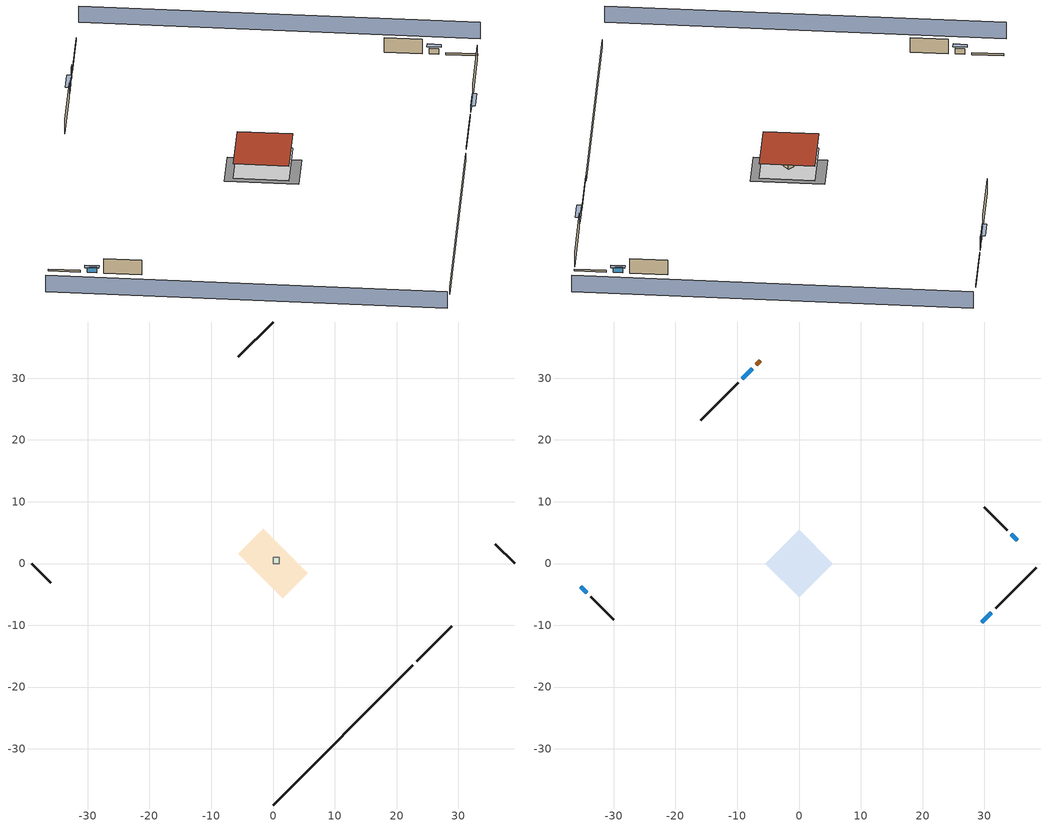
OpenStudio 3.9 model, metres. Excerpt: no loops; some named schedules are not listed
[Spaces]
crawlspace - vented 1
 floor foundation (Slab1 construction): -5.66,1.62 -1.62,5.66 5.66,-1.62 1.62,-5.66 z-0.91
 wall outside (RimJoist1 construction): 23.31,-15.79 28.91,-10.19 z0.3:0.61
 wall outside (RimJoist2 construction): -39.1,0 -35.97,-3.13 z0.3:0.61
 wall outside (RimJoist3 construction): 0,39.1 -5.6,33.49 z0.3:0.61
 wall outside (RimJoist4 construction): 39.1,0 35.97,3.13 z0.3:0.61
 wall foundation (FoundationWall1 construction): 0,-39.1 22.65,-16.45 z-0.91:0.3
central ac and furnace airloop ret air space
 floor adiabatic (AdiabaticConst): 0,0 0,1 1,1 1,0 z0
 wall adiabatic (AdiabaticConst): 0,1 0,0 1,0 1,1 0,1 z0:1
 ceiling adiabatic (AdiabaticConst): 1,0 1,1 0,1 0,0 z1
conditioned space 1
 floor to crawlspace - vented 1 (Floor1 construction): -5.43,0 0,5.43 5.43,0 0,-5.43 z0.3
 wall outside (Wall1 construction): 31.81,-7.28 38.44,-0.66 z0.3:2.74
 wall outside (Wall2 construction): -33.69,-5.41 -30.01,-9.09 z0.3:2.74
 wall outside (Wall3 construction): -9.81,29.29 -15.9,23.2 z0.3:2.74
 wall outside (Wall4 construction): 33.69,5.41 30.01,9.09 z0.3:2.74
 wall outside (AdiabaticWallConstruction): 29.57,-9.53 31.16,-7.94 / -7.56,31.53 -9.15,29.95 z0.3:1.31; -35.32,-3.78 -34.34,-4.75 / 35.32,3.78 34.34,4.75 z0.3:1.22
 wall outside (AdiabaticWallConstruction 1): -6.26,32.84 -6.91,32.19 z0.3:2.34
 window (WindowConstruction): 29.57,-9.53 31.16,-7.94 z0.3:1.31
 window (WindowConstruction 1): -35.32,-3.78 -34.35,-4.75 z0.3:1.22
 window (WindowConstruction 2): -7.56,31.53 -9.15,29.95 z0.3:1.31
 window (WindowConstruction 3): 35.32,3.78 34.35,4.75 z0.3:1.22
 door (Door): -6.26,32.84 -6.91,32.19 z0.3:2.34
 roof outside (Roof1 construction): 0,5.43 -5.43,0 0,-5.43 5.43,0 z2.74
shading: 42.33,3.23 3.23,42.33 / -42.33,-3.23 -3.23,-42.33 z0:2.74; 31.37,-7.73 29.35,-9.74 29.78,-10.17 31.8,-8.16 z1.62; -34.13,-4.97 -35.53,-3.57 -35.96,-4 -34.56,-5.4 z1.52; -9.37,29.73 -7.35,31.75 -7.78,32.18 -9.8,30.16 z1.62; 34.13,4.97 35.53,3.57 35.96,4 34.56,5.4 z1.52
[Site]
Portland Intl Arpt_OR: Latitude {deg}=45.59; Longitude {deg}=-122.6; Time Zone {hr}=-8; Elevation {m}=33; Terrain=Suburbs; Keep Site Location Information=Yes
[Site:GroundTemperature:Shallow]
10.2558, 8.96328, 8.85977, 9.47314, 11.9355, 14.3863, 16.5111, 17.8571, 17.9714, 16.8767, 14.8061, 12.4304
[Site:WaterMainsTemperature]
Calculation Method=Schedule; Temperature Schedule=mains temperature schedule
[Building]
Building 1
[Material] Roughness=Rough
Name | Thickness {m} | Conductivity {W/m-K} | Density {kg/m3} | Specific Heat {J/kg-K} | Thermal Absorptance | Solar Absorptance | Visible Absorptance
asphalt or fiberglass shingles | 0.00635 | 0.162714 | 1121.4 | 1465.45 | 0.9 | 0.85 | 0.85
roof rigid ins | 0.051816 | 0.029427 | 32.04 | 1214.23 | 0.9 | 0.7 | 0.7
osb sheathing 0.75 in. | 0.01905 | 0.115458 | 512.64 | 1214.23 | 0.9 | 0.7 | 0.7
roof stud and cavity | 0.2032 | 0.667294 | 78.34581 | 1123.46 | 0.9 | 0.7 | 0.7
gypsum board | 0.0127 | 0.160291 | 801 | 837.4 | 0.9 | 0.6 | 0.6
wood siding | 0.0254 | 0.102417 | 544.68 | 1172.36 | 0.9 | 0.85 | 0.85
osb sheathing 0.5 in. | 0.0127 | 0.115458 | 512.64 | 1214.23 | 0.9 | 0.7 | 0.7
wall stud and cavity | 0.1397 | 0.550994 | 139.0536 | 1170.24 | 0.9 | 0.7 | 0.7
rim joist stud and cavity | 0.0508 | 0.178688 | 50.32683 | 1063.81 | 0.9 | 0.6 | 0.6
floor stud and cavity | 0.1397 | 0.923637 | 92.3553 | 1139.71 | 0.9 | 0.7 | 0.7
floor covering | 0.0127 | 0.0433444 | 54.468 | 1339.84 | 0.9 | 0.6 | 0.6
concrete 8.0 in. | 0.2032 | 1.803125 | 2242.8 | 837.4 | 0.9 | 0.7 | 0.7
soil 0.5 in. | 0.0127 | 1.3848 | 1842.3 | 418.7 | 0.9 | 0.7 | 0.7
wood siding 1; wood siding 2 | 0.0254 | 0.102417 | 544.68 | 1172.36
wall rigid ins | 0.512978 | 0.029427 | 32.04 | 1214.23 | 0.9 | 0.7 | 0.7
wall stud and cavity 1 | 0.0889 | 0.380278 | 52.3479 | 1209.89 | 0.9 | 0.7 | 0.7
door material | 0.04445 | 0.0612267 | 512.64 | 1214.23 | 0.9 | 0.7 | 0.7
wall stud and cavity 2 | 0.0889 | 0.391764 | 83.0341 | 1211.67 | 0.9 | 0.7 | 0.7
furniture material conditioned space 1 | 0.1524 | 0.115458 | 640.8 | 1214.23 | 0.9 | 0.6 | 0.6
[Construction]
Roof1 construction: asphalt or fiberglass shingles, roof rigid ins, osb sheathing 0.75 in., roof stud and cavity, gypsum board
Wall1 construction; Wall2 construction; Wall3 construction; Wall4 construction: wood siding, osb sheathing 0.5 in., wall stud and cavity, gypsum board
RimJoist1 construction; RimJoist2 construction; RimJoist3 construction; RimJoist4 construction: wood siding, rim joist stud and cavity
Floor1 construction: floor stud and cavity, osb sheathing 0.75 in., floor covering
FoundationWall1 construction: concrete 8.0 in.
Slab1 construction: soil 0.5 in.
WindowConstruction; WindowConstruction 1; WindowConstruction 2; WindowConstruction 3: WindowMaterial
AdiabaticWallConstruction: wood siding 1, wall rigid ins, wall stud and cavity 1, gypsum board
Door: door material
AdiabaticWallConstruction 1: wood siding 2, wall rigid ins, wall stud and cavity 1, gypsum board
PartitionWallConstruction: gypsum board, wall stud and cavity 2, gypsum board
furniture construction conditioned space 1: furniture material conditioned space 1
AdiabaticConst: Adiabatic
[WindowMaterial:SimpleGlazingSystem]
WindowMaterial: U-Factor {W/m2-K}=2.78222; Solar Heat Gain Coefficient=0.56
[Material:NoMass]
Adiabatic: Roughness=Rough; Thermal Resistance {m2-K/W}=176.1
[ThermalZone] Multiplier=1; Use Ideal Air Loads=No
Name | Volume {m3} | Thermostat
conditioned space | 143.623 | conditioned space temperature setpoint
crawlspace - vented | 71.8115
central ac and furnace airloop ret air zone | 1
[Sizing:Zone] Zone Cooling Design Supply Air Temperature Input Method=SupplyAirTemperature; Zone Cooling Design Supply Air Temperature {C}=14; Zone Cooling Design Supply Air Temperature Difference {deltaC}=11.11; Zone Heating Design Supply Air Temperature Input Method=SupplyAirTemperature; Zone Heating Design Supply Air Temperature {C}=40; Zone Heating Design Supply Air Temperature Difference {deltaC}=11.11; Zone Cooling Design Supply Air Humidity Ratio {kg-H2O/kg-air}=0.0085; Zone Heating Design Supply Air Humidity Ratio {kg-H2O/kg-air}=0.008; Cooling Design Air Flow Method=DesignDay; Heating Design Air Flow Method=DesignDay; Account for Dedicated Outdoor Air System=No; Dedicated Outdoor Air System Control Strategy=NeutralSupplyAir; Dedicated Outdoor Air Low Setpoint Temperature for Design {C}=autosize; Dedicated Outdoor Air High Setpoint Temperature for Design {C}=autosize; Zone Load Sizing Method=Sensible Load Only No Latent Load; Zone Latent Cooling Design Supply Air Humidity Ratio Input Method=HumidityRatioDifference; Zone Cooling Design Supply Air Humidity Ratio Difference {kgWater/kgDryAir}=0.005; Zone Latent Heating Design Supply Air Humidity Ratio Input Method=HumidityRatioDifference; Zone Humidification Design Supply Air Humidity Ratio Difference {kgWater/kgDryAir}=0.005; Sizing Option=Coincident
crawlspace - vented; central ac and furnace airloop ret air zone
[Space]
Name | Thermal Zone | Volume {m3}
conditioned space 1 | conditioned space | 143.623
crawlspace - vented 1 | crawlspace - vented | 71.8115
central ac and furnace airloop ret air space | central ac and furnace airloop ret air zone
[ThermostatSetpoint:DualSetpoint]
conditioned space temperature setpoint: Heating Setpoint Temperature Schedule=heating setpoint; Cooling Setpoint Temperature Schedule=cooling setpoint; Temperature Difference Between Cutout And Setpoint {deltaC}=0
[Foundation:Kiva]
Foundation Kiva 1: Initial Indoor Air Temperature {C}=7.69436; Wall Height Above Grade {m}=0.3048; Wall Depth Below Slab {m}=0.2032
[Foundation:Kiva:Settings]
Soil Conductivity {W/m-K}=1.3848; Soil Density {kg/m3}=1842.3; Soil Specific Heat {J/kg-K}=418.7; Ground Solar Absorptivity=0.9; Ground Thermal Absorptivity=0.9; Ground Surface Roughness {m}=0.03; Far-Field Width {m}=40; Deep-Ground Boundary Condition=ZeroFlux; Deep-Ground Depth {m}=40; Minimum Cell Dimension {m}=0.2; Maximum Cell Growth Coefficient=3; Simulation Timestep=Timestep
[SurfaceProperty:ExposedFoundationPerimeter]
Slab1: Exposed Perimeter Calculation Method=TotalExposedPerimeter; Total Exposed Perimeter {m}=32.03448
[SurfaceProperty:IncidentSolarMultiplier] Incident Solar Multiplier=1; Incident Solar Multiplier Schedule=trans schedule winter=0.85 summer=0.7
Window1; Window2; Window3; Window4
[InternalMass:Definition] Design Level Calculation Method=SurfaceArea
Name | Construction | Surface Area {m2}
partition wall mass | PartitionWallConstruction | 58.90053
furniture mass conditioned space 1 | furniture construction conditioned space 1 | 23.56021
[InternalMass] Space or SpaceType=conditioned space 1; Multiplier=1
Name | Internal Mass Definition
partition wall mass | partition wall mass
furniture mass conditioned space 1 | furniture mass conditioned space 1
[Fan:SystemModel]
central ac and furnace supply fan: Availability Schedule=Always On Discrete; Design Maximum Air Flow Rate {m3/s}=0.317621; Speed Control Method=Discrete; Electric Power Minimum Flow Rate Fraction=0.2; Design Pressure Rise {Pa}=500; Motor Efficiency=1; Motor In Air Stream Fraction=1; Design Electric Power Consumption {W}=autosize; Design Power Sizing Method=PowerPerFlow; Electric Power Per Unit Flow Rate {W/(m3/s)}=794.58; Electric Power Per Unit Flow Rate Per Unit Pressure {W-s/m3-Pa}=1.66667; Fan Total Efficiency=0.7; Motor Loss Radiative Fraction=0; Speed Flow Fraction 1=0.70579; Speed Electric Power Fraction 1=0.35159; Speed Flow Fraction 2=1; Speed Electric Power Fraction 2=1
[EnergyManagementSystem:Sensor]
Name | Output Variable or Output Meter Index Key | Output Variable or Output Meter
central_ac_and_furnace_supply_fan_s; central_ac_and_furnace_supply_fan_s_1 | central ac and furnace supply fan | Fan Electricity Energy
water_heater_T_set | water heater setpoint | Schedule Value
out_pb_s |  | Site Outdoor Air Barometric Pressure
out_wt_s |  | Site Outdoor Air Humidity Ratio
site_vw_s |  | Site Wind Speed
cool_season | cooling season schedule | Schedule Value
central_ac_and_furnace_airloop_Fan_RTF_s | central ac and furnace supply fan | Fan Runtime Fraction Speed 1
central_ac_and_furnace_airloop_Fan_RTF_s_1 | central ac and furnace supply fan | Fan Runtime Fraction Speed 2
central_ac_and_furnace_airloop_AH_MFR_s | Node 5 | System Node Mass Flow Rate
central_ac_and_furnace_airloop_AH_VFR_s | Node 5 | System Node Current Density Volume Flow Rate
central_ac_and_furnace_airloop_AH_Tout_s | Node 5 | System Node Temperature
central_ac_and_furnace_airloop_AH_Wout_s | Node 5 | System Node Humidity Ratio
central_ac_and_furnace_airloop_RA_T_s | Node 8 | System Node Temperature
central_ac_and_furnace_airloop_Ra_W_s | Node 8 | System Node Humidity Ratio
central_ac_and_furnace_airloop_0_DZ_T_s | crawlspace - vented | Zone Air Temperature
central_ac_and_furnace_airloop_0_DZ_W_s | crawlspace - vented | Zone Mean Air Humidity Ratio
natural_vent_s | natural vent schedule | Schedule Value
htg_sp_s | heating setpoint | Schedule Value
clg_sp_s | cooling setpoint | Schedule Value
htg_load_cond |  | Heating:EnergyTransfer:Zone:CONDITIONED SPACE
clg_load_cond |  | Cooling:EnergyTransfer:Zone:CONDITIONED SPACE
htg_load_duct |  | Heating:EnergyTransfer:Zone:CENTRAL AC AND FURNACE AIRLOOP RET AIR ZONE
clg_load_duct |  | Cooling:EnergyTransfer:Zone:CENTRAL AC AND FURNACE AIRLOOP RET AIR ZONE
s_conv | Floor1 | Surface Inside Face Convection Heat Gain Energy
s_ig | Floor1 | Surface Inside Face Internal Gains Radiation Heat Gain Energy
s_sol | Floor1 | Surface Inside Face Solar Radiation Heat Gain Energy
s_lgt | Floor1 | Surface Inside Face Lights Radiation Heat Gain Energy
s_surf | Floor1 | Surface Inside Face Net Surface Thermal Radiation Heat Gain Energy
s_conv_1 | Roof1 | Surface Inside Face Convection Heat Gain Energy
s_ig_1 | Roof1 | Surface Inside Face Internal Gains Radiation Heat Gain Energy
s_sol_1 | Roof1 | Surface Inside Face Solar Radiation Heat Gain Energy
s_lgt_1 | Roof1 | Surface Inside Face Lights Radiation Heat Gain Energy
s_surf_1 | Roof1 | Surface Inside Face Net Surface Thermal Radiation Heat Gain Energy
ss_sol | Door1 | Surface Inside Face Solar Radiation Heat Gain Energy
ss_lgt | Door1 | Surface Inside Face Lights Radiation Heat Gain Energy
ss_conv | Door1 | Surface Inside Face Convection Heat Gain Energy
ss_ig | Door1 | Surface Inside Face Internal Gains Radiation Heat Gain Energy
ss_surf | Door1 | Surface Inside Face Net Surface Thermal Radiation Heat Gain Energy
ss_conv_1 | Window1 | Surface Inside Face Convection Heat Gain Energy
ss_ig_1 | Window1 | Surface Inside Face Internal Gains Radiation Heat Gain Energy
ss_surf_1 | Window1 | Surface Inside Face Net Surface Thermal Radiation Heat Gain Energy
ss_trans_in | Window1 | Surface Window Transmitted Solar Radiation Rate
ss_back_out | Window1 | Surface Window Shortwave from Zone Back Out Window Heat Transfer Rate
ss_trans_out | Window1 | Surface Inside Face Initial Transmitted Diffuse Transmitted Out Window Solar Radiation Rate
ss_conv_2 | Window2 | Surface Inside Face Convection Heat Gain Energy
ss_ig_2 | Window2 | Surface Inside Face Internal Gains Radiation Heat Gain Energy
ss_surf_2 | Window2 | Surface Inside Face Net Surface Thermal Radiation Heat Gain Energy
ss_trans_in_1 | Window2 | Surface Window Transmitted Solar Radiation Rate
ss_back_out_1 | Window2 | Surface Window Shortwave from Zone Back Out Window Heat Transfer Rate
ss_trans_out_1 | Window2 | Surface Inside Face Initial Transmitted Diffuse Transmitted Out Window Solar Radiation Rate
ss_conv_3 | Window3 | Surface Inside Face Convection Heat Gain Energy
ss_ig_3 | Window3 | Surface Inside Face Internal Gains Radiation Heat Gain Energy
ss_surf_3 | Window3 | Surface Inside Face Net Surface Thermal Radiation Heat Gain Energy
ss_trans_in_2 | Window3 | Surface Window Transmitted Solar Radiation Rate
ss_back_out_2 | Window3 | Surface Window Shortwave from Zone Back Out Window Heat Transfer Rate
ss_trans_out_2 | Window3 | Surface Inside Face Initial Transmitted Diffuse Transmitted Out Window Solar Radiation Rate
ss_conv_4 | Window4 | Surface Inside Face Convection Heat Gain Energy
ss_ig_4 | Window4 | Surface Inside Face Internal Gains Radiation Heat Gain Energy
ss_surf_4 | Window4 | Surface Inside Face Net Surface Thermal Radiation Heat Gain Energy
ss_trans_in_3 | Window4 | Surface Window Transmitted Solar Radiation Rate
ss_back_out_3 | Window4 | Surface Window Shortwave from Zone Back Out Window Heat Transfer Rate
ss_trans_out_3 | Window4 | Surface Inside Face Initial Transmitted Diffuse Transmitted Out Window Solar Radiation Rate
s_conv_2 | Wall1 | Surface Inside Face Convection Heat Gain Energy
s_ig_2 | Wall1 | Surface Inside Face Internal Gains Radiation Heat Gain Energy
s_sol_2 | Wall1 | Surface Inside Face Solar Radiation Heat Gain Energy
s_lgt_2 | Wall1 | Surface Inside Face Lights Radiation Heat Gain Energy
s_surf_2 | Wall1 | Surface Inside Face Net Surface Thermal Radiation Heat Gain Energy
s_conv_3 | Wall2 | Surface Inside Face Convection Heat Gain Energy
s_ig_3 | Wall2 | Surface Inside Face Internal Gains Radiation Heat Gain Energy
s_sol_3 | Wall2 | Surface Inside Face Solar Radiation Heat Gain Energy
s_lgt_3 | Wall2 | Surface Inside Face Lights Radiation Heat Gain Energy
s_surf_3 | Wall2 | Surface Inside Face Net Surface Thermal Radiation Heat Gain Energy
s_conv_4 | Wall3 | Surface Inside Face Convection Heat Gain Energy
s_ig_4 | Wall3 | Surface Inside Face Internal Gains Radiation Heat Gain Energy
s_sol_4 | Wall3 | Surface Inside Face Solar Radiation Heat Gain Energy
s_lgt_4 | Wall3 | Surface Inside Face Lights Radiation Heat Gain Energy
s_surf_4 | Wall3 | Surface Inside Face Net Surface Thermal Radiation Heat Gain Energy
s_conv_5 | Wall4 | Surface Inside Face Convection Heat Gain Energy
s_ig_5 | Wall4 | Surface Inside Face Internal Gains Radiation Heat Gain Energy
s_sol_5 | Wall4 | Surface Inside Face Solar Radiation Heat Gain Energy
s_lgt_5 | Wall4 | Surface Inside Face Lights Radiation Heat Gain Energy
s_surf_5 | Wall4 | Surface Inside Face Net Surface Thermal Radiation Heat Gain Energy
im_conv | furniture mass conditioned space 1 | Surface Inside Face Convection Heat Gain Energy
im_ig | furniture mass conditioned space 1 | Surface Inside Face Internal Gains Radiation Heat Gain Energy
im_sol | furniture mass conditioned space 1 | Surface Inside Face Solar Radiation Heat Gain Energy
im_lgt | furniture mass conditioned space 1 | Surface Inside Face Lights Radiation Heat Gain Energy
im_surf | furniture mass conditioned space 1 | Surface Inside Face Net Surface Thermal Radiation Heat Gain Energy
im_conv_1 | partition wall mass | Surface Inside Face Convection Heat Gain Energy
im_ig_1 | partition wall mass | Surface Inside Face Internal Gains Radiation Heat Gain Energy
im_sol_1 | partition wall mass | Surface Inside Face Solar Radiation Heat Gain Energy
im_lgt_1 | partition wall mass | Surface Inside Face Lights Radiation Heat Gain Energy
im_surf_1 | partition wall mass | Surface Inside Face Net Surface Thermal Radiation Heat Gain Energy
airflow_gain | infil flow | Infiltration Sensible Heat Gain Energy
airflow_loss | infil flow | Infiltration Sensible Heat Loss Energy
airflow_gain_1 | natural vent flow | Infiltration Sensible Heat Gain Energy
airflow_loss_1 | natural vent flow | Infiltration Sensible Heat Loss Energy
airflow_gain_2 | whole house fan flow | Infiltration Sensible Heat Gain Energy
airflow_loss_2 | whole house fan flow | Infiltration Sensible Heat Loss Energy
mv_conv | mech vent house fan | Electric Equipment Convective Heating Energy
mv_rad | mech vent house fan | Electric Equipment Radiant Heating Energy
mv_conv_1 | mech vent house fan cfis | Electric Equipment Convective Heating Energy
mv_rad_1 | mech vent house fan cfis | Electric Equipment Radiant Heating Energy
mv_conv_2 | mech vent house fan latent load | Other Equipment Convective Heating Energy
mv_rad_2 | mech vent house fan latent load | Other Equipment Radiant Heating Energy
mv_conv_3 | mech vent house fan sensible load | Other Equipment Convective Heating Energy
mv_rad_3 | mech vent house fan sensible load | Other Equipment Radiant Heating Energy
ducts_conv | central ac and furnace airloop_0 RetCondToRP | Other Equipment Convective Heating Energy
ducts_rad | central ac and furnace airloop_0 RetCondToRP | Other Equipment Radiant Heating Energy
ducts_conv_1 | central ac and furnace airloop_0 RetLatLkToRP | Other Equipment Convective Heating Energy
ducts_rad_1 | central ac and furnace airloop_0 RetLatLkToRP | Other Equipment Radiant Heating Energy
ducts_conv_2 | central ac and furnace airloop_0 RetSensLkToRP | Other Equipment Convective Heating Energy
ducts_rad_2 | central ac and furnace airloop_0 RetSensLkToRP | Other Equipment Radiant Heating Energy
ducts_conv_3 | central ac and furnace airloop_0 SupCondToLv | Other Equipment Convective Heating Energy
ducts_rad_3 | central ac and furnace airloop_0 SupCondToLv | Other Equipment Radiant Heating Energy
ducts_conv_4 | central ac and furnace airloop_0 SupLatLkToCond | Other Equipment Convective Heating Energy
ducts_rad_4 | central ac and furnace airloop_0 SupLatLkToCond | Other Equipment Radiant Heating Energy
ducts_conv_5 | central ac and furnace airloop_0 SupSensLkToCond | Other Equipment Convective Heating Energy
ducts_rad_5 | central ac and furnace airloop_0 SupSensLkToCond | Other Equipment Radiant Heating Energy
ig_ee_conv | clothes dryer | Electric Equipment Convective Heating Energy
ig_ee_rad | clothes dryer | Electric Equipment Radiant Heating Energy
ig_ee_conv_1 | clothes washer | Electric Equipment Convective Heating Energy
[OtherEquipment:Definition] Design Level Calculation Method=EquipmentLevel
Name | Design Level {W} | Fraction Latent | Fraction Radiant | Fraction Lost
water heater sens; central ac and furnace airloop_0 SupSensLkToCond; central ac and furnace airloop_0 SupCondToLv; central ac and furnace airloop_0 RetCondToRP; central ac and furnace airloop_0 RetSensLkToRP; central ac and furnace airloop_0 SupCondToDZ; central ac and furnace airloop_0 RetCondToDZ; central ac and furnace airloop_0 SupSensLkToDZ; mech vent house fan sensible load | 0 | 0 | 0 | 0
water heater lat; general water use latent; central ac and furnace airloop_0 SupLatLkToCond; central ac and furnace airloop_0 RetLatLkToRP; central ac and furnace airloop_0 SupLatLkToDZ; mech vent house fan latent load | 0 | 1 | 0 | 0
water heater energy adjustment1 | 0.01 | 0 | 0 | 1
clothes dryer 2; cooking range 2 | 0 | 0 | 0 | 1
general water use sensible | 0 | 0 | 0.6 | 0
[OtherEquipment]
Name | Other Equipment Definition | Space or SpaceType | Schedule | Fuel Type
water heater sens | water heater sens | conditioned space 1 | Always On Discrete
water heater lat | water heater lat | conditioned space 1 | Always On Discrete
water heater energy adjustment1 | water heater energy adjustment1 | conditioned space 1 | Always On Discrete | Electricity
clothes dryer 1 | clothes dryer 2 | conditioned space 1 | clothes dryer schedule | Electricity
cooking range 1 | cooking range 2 | conditioned space 1 | cooking range schedule | NaturalGas
general water use sensible | general water use sensible | conditioned space 1 | general water use schedule
general water use latent | general water use latent | conditioned space 1 | general water use schedule
central ac and furnace airloop_0 SupSensLkToCond | central ac and furnace airloop_0 SupSensLkToCond | conditioned space 1 | Always On Discrete
central ac and furnace airloop_0 SupLatLkToCond | central ac and furnace airloop_0 SupLatLkToCond | conditioned space 1 | Always On Discrete
central ac and furnace airloop_0 SupCondToLv | central ac and furnace airloop_0 SupCondToLv | conditioned space 1 | Always On Discrete
central ac and furnace airloop_0 RetCondToRP | central ac and furnace airloop_0 RetCondToRP | central ac and furnace airloop ret air space | Always On Discrete
central ac and furnace airloop_0 RetSensLkToRP | central ac and furnace airloop_0 RetSensLkToRP | central ac and furnace airloop ret air space | Always On Discrete
central ac and furnace airloop_0 RetLatLkToRP | central ac and furnace airloop_0 RetLatLkToRP | central ac and furnace airloop ret air space | Always On Discrete
central ac and furnace airloop_0 SupCondToDZ | central ac and furnace airloop_0 SupCondToDZ | crawlspace - vented 1 | Always On Discrete
central ac and furnace airloop_0 RetCondToDZ | central ac and furnace airloop_0 RetCondToDZ | crawlspace - vented 1 | Always On Discrete
central ac and furnace airloop_0 SupSensLkToDZ | central ac and furnace airloop_0 SupSensLkToDZ | crawlspace - vented 1 | Always On Discrete
central ac and furnace airloop_0 SupLatLkToDZ | central ac and furnace airloop_0 SupLatLkToDZ | crawlspace - vented 1 | Always On Discrete
mech vent house fan sensible load | mech vent house fan sensible load | conditioned space 1 | Always On Discrete
mech vent house fan latent load | mech vent house fan latent load | conditioned space 1 | Always On Discrete
[ElectricEquipment:Definition] Design Level Calculation Method=EquipmentLevel; Fraction Latent=0
Name | Design Level {W} | Fraction Radiant | Fraction Lost
clothes washer; clothes dryer; dishwasher; cooking range; whole house fan; mech vent house fan | 0 | 0 | 1
fridge | 41.5354 | 0.6 | 0
freezer | 194.914 | 0.6 | 0
mech vent house fan cfis | 0 | 0 | 0
[ElectricEquipment] Space or SpaceType=conditioned space 1
Name | Electric Equipment Definition | Schedule
clothes washer | clothes washer | clothes washer schedule
clothes dryer | clothes dryer | clothes dryer schedule
dishwasher | dishwasher | dishwasher schedule
fridge | fridge | fridge schedule
freezer | freezer | freezer schedule
cooking range | cooking range | cooking range schedule
whole house fan | whole house fan | Always On Discrete
mech vent house fan | mech vent house fan | mech vent house fan schedule
mech vent house fan cfis | mech vent house fan cfis | mech vent house fan cfis schedule
[WaterUse:Equipment:Definition] Peak Flow Rate {m3/s}=0
clothes washer; dishwasher
[ZoneMixing] Schedule=Always On Continuous; Design Flow Rate Calculation Method=Flow/Zone; Design Flow Rate {m3/s}=0
Name | Zone or Space | Source Zone or Space
central ac and furnace airloop_0 ZoneMixDZToCond mix | conditioned space | crawlspace - vented
central ac and furnace airloop_0 ZoneMixCondToDZ mix | crawlspace - vented | conditioned space
[SpaceInfiltration:DesignFlowRate] Schedule=Always On Discrete
Name | Space or SpaceType | Design Flow Rate Calculation Method | Design Flow Rate {m3/s} | Air Changes per Hour {1/hr} | Constant Term Coefficient | Temperature Term Coefficient | Velocity Term Coefficient | Velocity Squared Term Coefficient
natural vent flow; whole house fan flow; infil flow | conditioned space 1 | Flow/Space | 0
infil crawlspace - vented 1 | crawlspace - vented 1 | AirChanges/Hour |  | 2.6013 | 1 | 0 | 0 | 0
crawlspace_vented 1 duct leakage imbalance infil flow | crawlspace - vented 1 | Flow/Space | 0
